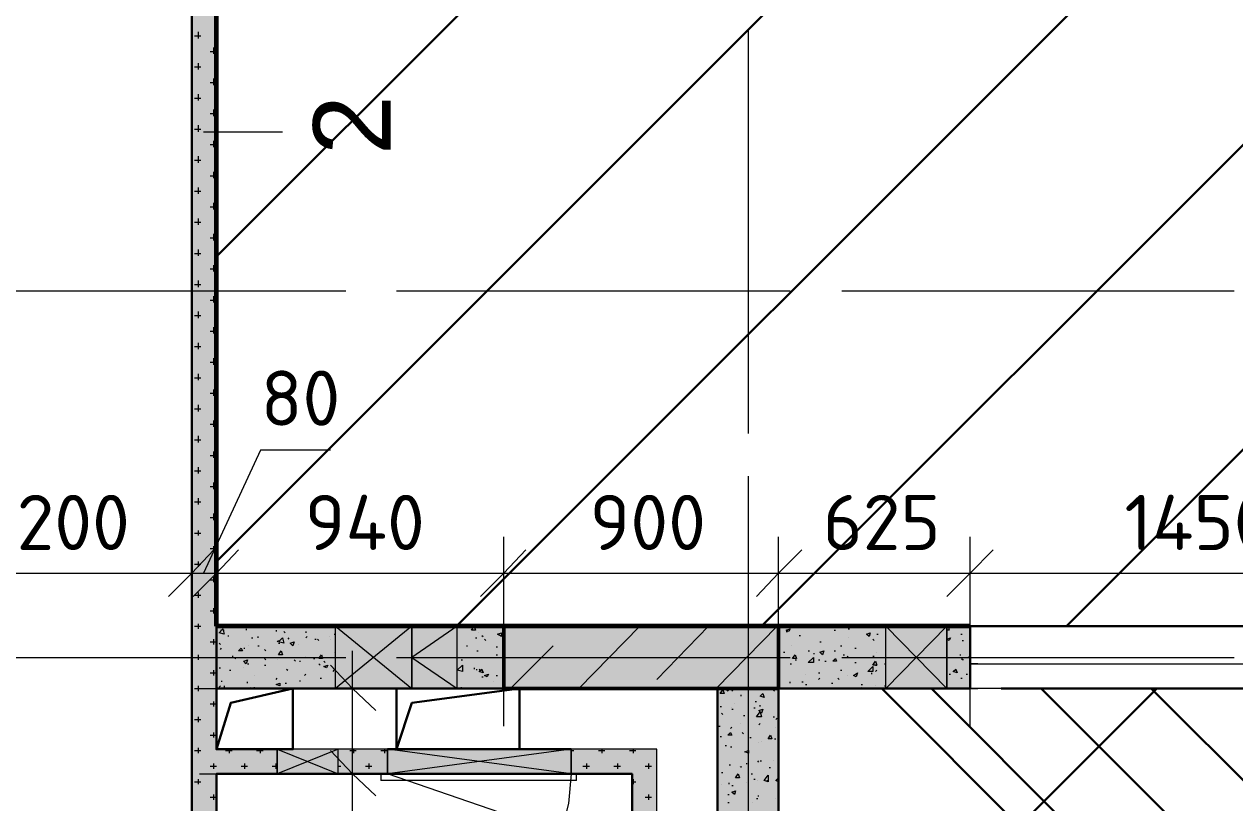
# Model space of a CAD drawing. Header units: millimetres. Extents: x -84737 to 172119, y -43083 to 59399.
# Drawn here: x 109636 to 113594, y 48671 to 51216 of the extents above; entities that cross this region are included whole.
import ezdxf

# ---------------------------------------------------------------- set-up
doc = ezdxf.new("R2010")
doc.units = ezdxf.units.MM
for name, color, linetype, lineweight in [('11) Плинтус ПЛ-2', 70, 'Continuous', 30), ('12) Наливной пол', 150, 'Continuous', 30), ('15) Штукатурка стен СТ-1.1', 161, 'Continuous', 60), ('16) Краска СТ-1.1 стена', 5, 'Continuous', 60), ('19) Краска ПТ-5 потолок', 161, 'Continuous', 30), ('20) Шпакл. баз. фин Стена', 40, 'Continuous', 60), ('22) Шпакл. баз. фин. Потолок', 102, 'Continuous', 30), ('8) Линолеум Л-1.1', 130, 'Continuous', 30)]:
    doc.layers.add(name, color=color, linetype=linetype, lineweight=lineweight)
doc.layers.add('PDF _Геометрия', color=7, linetype='Continuous')
doc.layers.add('PDF _Текст', color=7, linetype='Continuous')
doc.layers.add('PDF _Сплошная заливка', color=7, linetype='Continuous', true_color=0xffffff)
doc.styles.add('PDF GOSTCommon', font='arial.ttf')
doc.styles.add('PDF ISOCPEUR', font='isocpeur.ttf')

msp = doc.modelspace()

# ---------------------------------------------------------------- hatches: boundary and pattern name
at = {"layer": '12) Наливной пол'}
h = msp.add_hatch(dxfattribs=at)
h.set_pattern_fill('ANSI31', color=256, scale=222)
h.paths.add_polyline_path([(110264.8, 49247.7), (110264.8, 51927.2), (108982.2, 51927.2), (108982.2, 53844.8), (117854.7, 53844.8), (117854.7, 49247.7)])
at = {"layer": '19) Краска ПТ-5 потолок'}
h = msp.add_hatch(dxfattribs=at)
h.set_pattern_fill('ANSI34', color=256, scale=80, angle=90)
h.paths.add_polyline_path([(109621.7, 46343.9), (98001.6, 46343.9), (98001.6, 44426.3), (100380.7, 44426.3), (100380.7, 43846.3), (109621.7, 43846.3)])
h.paths.add_polyline_path([(114379.8, 46343.9), (112098.1, 46343.9), (109621.7, 46343.9), (109621.7, 42847.3), (114379.8, 42847.3)])
h.paths.add_polyline_path([(122308.6, 46343.9), (114379.8, 46343.9), (114379.8, 43846.3), (122308.6, 43846.3)])
h.paths.add_polyline_path([(114802.6, 49046.7), (112098.1, 49044.7), (112098.1, 46343.9), (114802.6, 46345.9)])
h.paths.add_polyline_path([(133652.4, 46343.9), (127578.9, 46343.9), (122499.1, 46343.9), (122499.1, 43846.3), (133652.4, 43846.3)])
h.paths.add_polyline_path([(129055.3, 48363.1), (129052, 48363.1), (129052, 49044.7), (127578.9, 49044.7), (127578.9, 46343.9), (129055.3, 46343.9)])
at = {"layer": '22) Шпакл. баз. фин. Потолок'}
h = msp.add_hatch(dxfattribs=at)
h.set_pattern_fill('ANSI37', color=256, scale=333)
h.paths.add_polyline_path([(109621.7, 46343.9), (98001.6, 46343.9), (98001.6, 44426.3), (100380.7, 44426.3), (100380.7, 43846.3), (109621.7, 43846.3)])
h.paths.add_polyline_path([(114379.8, 46343.9), (112098.1, 46343.9), (109621.7, 46343.9), (109621.7, 42847.3), (114379.8, 42847.3)])
h.paths.add_polyline_path([(122308.6, 46343.9), (114379.8, 46343.9), (114379.8, 43846.3), (122308.6, 43846.3)])
h.paths.add_polyline_path([(114802.6, 49046.7), (112098.1, 49044.7), (112098.1, 46343.9), (114802.6, 46345.9)])
h.paths.add_polyline_path([(133652.4, 46343.9), (127578.9, 46343.9), (122499.1, 46343.9), (122499.1, 43846.3), (133652.4, 43846.3)])
h.paths.add_polyline_path([(129055.3, 48363.1), (129052, 48363.1), (129052, 49044.7), (127578.9, 49044.7), (127578.9, 46343.9), (129055.3, 46343.9)])
at = {"layer": '8) Линолеум Л-1.1'}
h = msp.add_hatch(dxfattribs=at)
h.set_pattern_fill('ANSI31', color=256, scale=222)
h.paths.add_polyline_path([(110264.8, 49247.7), (110264.8, 51927.2), (108982.2, 51927.2), (108982.2, 53844.8), (117854.7, 53844.8), (117854.7, 49247.7)])
at = {"layer": 'PDF _Сплошная заливка', "transparency": 33554559}
h = msp.add_hatch(color=256, dxfattribs=at)
h.paths.add_polyline_path([(110654.2, 49044.5), (110654.2, 49247.7), (110264.8, 49247.7), (110264.8, 49044.5)])
h.paths.add_polyline_path([(111052.1, 49247.7), (111052.1, 49044.5), (111204.5, 49044.5), (111204.5, 49247.7)])
h = msp.add_hatch(color=256, dxfattribs=at)
h.paths.add_polyline_path([(112453.3, 49044.5), (112453.3, 49247.7), (112101.9, 49247.7), (112101.9, 49044.5)])
h.paths.add_polyline_path([(114180.4, 49247.7), (114180.4, 49044.5), (117854.7, 49044.5), (117854.7, 49247.7)])
h.paths.add_polyline_path([(112728.4, 49044.5), (112728.4, 49247.7), (112652.2, 49247.7), (112652.2, 49044.5)])
h = msp.add_hatch(color=256, dxfattribs=at)
h.paths.add_polyline_path([(111903, 48070.9), (112101.9, 48070.9), (112101.9, 49044.5), (111903, 49044.5)])
h.paths.add_polyline_path([(112101.9, 47871.9), (111903, 47871.9), (111903, 47245.5), (112101.9, 47245.5)])
h = msp.add_hatch(color=256, dxfattribs=at)
h.paths.add_polyline_path([(110463.7, 48765.1), (110463.7, 48845.6), (110264.8, 48845.6), (110264.8, 48765.1)])
h.paths.add_polyline_path([(111424.6, 48845.6), (111424.6, 48765.1), (111623.6, 48765.1), (111623.6, 48845.6)])
h.paths.add_polyline_path([(110823.5, 48765.1), (110823.5, 48845.6), (110662.7, 48845.6), (110662.7, 48765.1)])
h = msp.add_hatch(color=256, dxfattribs=at)
h.paths.add_polyline_path([(111623.6, 47596.8), (111704, 47596.8), (111704, 48845.6), (111623.6, 48845.6)])
h.paths.add_polyline_path([(111704, 47397.8), (111623.6, 47397.8), (111623.6, 46547), (111704, 46547)])

# ---------------------------------------------------------------- linework, layer by layer
at = {"layer": '11) Плинтус ПЛ-2'}
for points in [[(110264.8, 49247.7), (110264.8, 51927.2), (108982.2, 51927.2), (108982.2, 53844.8), (117854.7, 53844.8), (117854.7, 49247.7)], [(112728.4, 49247.7), (110264.8, 49247.7)], [(111424.6, 46348), (112101.9, 46348), (112101.9, 49044.5), (112728.4, 49044.5)]]:
    msp.add_lwpolyline(points, dxfattribs=at)
at = {"layer": '15) Штукатурка стен СТ-1.1'}
for points in [[(110264.8, 49247.7), (110264.8, 51927.2), (108982.2, 51927.2), (108982.2, 53844.8), (117854.7, 53844.8), (117854.7, 49247.7)], [(112728.4, 49247.7), (110264.8, 49247.7)]]:
    msp.add_lwpolyline(points, dxfattribs=at)
at = {"layer": '16) Краска СТ-1.1 стена'}
for points in [[(110264.8, 49247.7), (110264.8, 51927.2), (108982.2, 51927.2), (108982.2, 53844.8), (117854.7, 53844.8), (117854.7, 49247.7)], [(112728.4, 49247.7), (110264.8, 49247.7)]]:
    msp.add_lwpolyline(points, dxfattribs=at)
at = {"layer": '20) Шпакл. баз. фин Стена'}
for points in [[(110264.8, 49247.7), (110264.8, 51927.2), (108982.2, 51927.2), (108982.2, 53844.8), (117854.7, 53844.8), (117854.7, 49247.7)], [(112728.4, 49247.7), (110264.8, 49247.7)]]:
    msp.add_lwpolyline(points, dxfattribs=at)
at = {"layer": '8) Линолеум Л-1.1'}
msp.add_lwpolyline([(110264.8, 49247.7), (110264.8, 51927.2), (108982.2, 51927.2), (108982.2, 53844.8), (117854.7, 53844.8), (117854.7, 49247.7)], close=True, dxfattribs=at)
at = {"layer": 'PDF _Геометрия', "lineweight": 18}
for points in [[(108982.2, 51846.8), (110184.4, 51846.8), (110184.4, 47474), (109883.8, 47474), (109803.4, 47474), (109803.4, 46547), (109883.8, 46547), (109883.8, 47397.8), (110184.4, 47397.8), (110184.4, 46547), (110264.8, 46547), (110264.8, 48765.1), (110823.5, 48765.1), (110823.5, 48845.6), (110264.8, 48845.6), (110264.8, 51927.2), (110184.4, 51927.2), (108982.2, 51927.2)], [(112753.8, 49124.9), (112728.4, 49124.9), (114180.4, 49124.9), (114155, 49124.9)], [(114155, 49044.5), (114180.4, 49044.5), (112728.4, 49044.5), (112728.4, 49124.9)], [(112728.4, 49044.5), (112753.8, 49044.5)], [(110823.5, 48765.1), (110823.5, 48845.6), (111424.6, 48845.6), (110823.5, 48765.1), (111424.6, 48765.1), (110823.5, 48845.6), (110823.5, 48765.1), (111424.6, 48765.1), (111424.6, 48845.6), (110882.8, 48845.6)], [(111424.6, 48845.6), (111424.6, 48765.1)], [(111441.6, 48744), (110802.4, 48744)]]:
    msp.add_lwpolyline(points, dxfattribs=at)
at = {"layer": 'PDF _Геометрия', "lineweight": 30}
for points in [[(108982.2, 51927.2), (110264.8, 51927.2), (110264.8, 49247.7), (112728.4, 49247.7)], [(109045.7, 46547), (109803.4, 46547), (109803.4, 47474), (110184.4, 47474), (110184.4, 51846.8), (108982.2, 51846.8)], [(110751.6, 49247.7), (111052.1, 49247.7)], [(110264.8, 48845.6), (110311.3, 48997.9), (110514.5, 49044.5)], [(111052.1, 49044.5), (110751.6, 49044.5)], [(110853.2, 48845.6), (110904, 48997.9), (111255.3, 49044.5)], [(112101.9, 49044.5), (112101.9, 48070.9)], [(112830, 49044.5), (114078.8, 49044.5)], [(110823.5, 48845.6), (111424.6, 48845.6)], [(111623.6, 46547), (111623.6, 48765.1), (110264.8, 48765.1), (110264.8, 46547), (110472.2, 46547)], [(111424.6, 48765.1), (110823.5, 48765.1)]]:
    msp.add_lwpolyline(points, dxfattribs=at)
at = {"layer": 'PDF _Геометрия', "lineweight": 9}
for points in [[(110192.8, 51178), (110214, 51178)], [(110205.5, 51169.5), (110205.5, 51190.7)], [(112004.6, 50191.7), (112004.6, 51194.9)], [(110256.3, 51118.7), (110256.3, 51139.9)], [(110243.6, 51127.2), (110264.8, 51127.2)], [(112004.6, 51076.4), (112004.6, 51131.4)], [(110192.8, 51076.4), (110214, 51076.4)], [(110205.5, 51067.9), (110205.5, 51089.1)], [(110243.6, 51025.6), (110264.8, 51025.6)], [(110256.3, 51017.1), (110256.3, 51038.3)], [(110205.5, 50966.3), (110205.5, 50987.5)], [(110192.8, 50974.8), (110214, 50974.8)], [(110243.6, 50924), (110264.8, 50924)], [(110256.3, 50915.5), (110256.3, 50936.7)], [(110192.8, 50873.2), (110214, 50873.2)], [(110205.5, 50864.7), (110205.5, 50885.9)], [(110222.5, 50864.7), (110480.7, 50864.7)], [(112004.6, 49878.4), (112004.6, 50877.4)], [(110243.6, 50822.4), (110264.8, 50822.4)], [(110256.3, 50813.9), (110256.3, 50835.1)], [(110205.5, 50763.1), (110205.5, 50784.3)], [(110192.8, 50771.6), (110214, 50771.6)], [(110243.6, 50720.8), (110264.8, 50720.8)], [(110256.3, 50712.3), (110256.3, 50733.5)], [(110192.8, 50670), (110214, 50670)], [(110205.5, 50661.5), (110205.5, 50682.7)], [(110256.3, 50610.7), (110256.3, 50631.9)], [(110243.6, 50619.2), (110264.8, 50619.2)], [(110192.8, 50568.4), (110214, 50568.4)], [(110205.5, 50559.9), (110205.5, 50581.1)], [(110243.6, 50517.6), (110264.8, 50517.6)], [(110256.3, 50509.1), (110256.3, 50530.3)], [(110192.8, 50466.8), (110214, 50466.8)], [(110205.5, 50458.3), (110205.5, 50479.5)], [(110256.3, 50407.5), (110256.3, 50428.7)], [(110243.6, 50416), (110264.8, 50416)], [(110192.8, 50365.2), (110214, 50365.2)], [(110205.5, 50356.8), (110205.5, 50377.9)], [(109401.2, 50344.1), (110400.2, 50344.1)], [(109689.1, 50344.1), (110688.1, 50344.1)], [(110243.6, 50314.4), (110264.8, 50314.4)], [(110256.3, 50306), (110256.3, 50327.1)], [(110603.4, 50344.1), (110654.2, 50344.1)], [(110853.2, 50344.1), (111856.4, 50344.1)], [(110887, 50344.1), (110942.1, 50344.1)], [(111141, 50344.1), (112140, 50344.1)], [(112055.4, 50344.1), (112106.2, 50344.1)], [(112309.3, 50344.1), (113308.3, 50344.1)], [(112339, 50344.1), (112394, 50344.1)], [(112593, 50344.1), (113592, 50344.1)], [(113507.3, 50344.1), (113562.3, 50344.1)], [(110205.5, 50255.2), (110205.5, 50276.3)], [(110192.8, 50263.6), (110214, 50263.6)], [(110243.6, 50212.8), (110264.8, 50212.8)], [(110256.3, 50204.4), (110256.3, 50225.5)], [(110192.8, 50162), (110214, 50162)], [(110205.5, 50153.6), (110205.5, 50174.7)], [(110243.6, 50111.2), (110264.8, 50111.2)], [(110256.3, 50102.8), (110256.3, 50123.9)], [(110205.5, 50052), (110205.5, 50073.1)], [(110192.8, 50060.4), (110214, 50060.4)], [(110243.6, 50009.6), (110264.8, 50009.6)], [(110256.3, 50001.2), (110256.3, 50022.3)], [(112004.6, 49941.9), (112004.6, 49992.7)], [(110192.8, 49958.8), (110214, 49958.8)], [(110205.5, 49950.4), (110205.5, 49971.5)], [(110184.4, 49920.7), (110184.4, 49421.2), (110184.4, 49302.7)], [(110256.3, 49899.6), (110256.3, 49920.7)], [(110264.8, 49920.7), (110264.8, 49421.2), (111204.5, 49421.2), (112101.9, 49421.2), (112728.4, 49421.2), (114180.4, 49421.2), (117973.2, 49421.2)], [(110205.5, 49848.8), (110205.5, 49870)], [(110243.6, 49908), (110264.8, 49908)], [(110192.8, 49857.3), (110214, 49857.3)], [(110637.3, 49823.4), (110408.7, 49823.4), (110222.5, 49421.2)], [(110243.6, 49806.5), (110264.8, 49806.5)], [(110256.3, 49798), (110256.3, 49819.2)], [(110192.8, 49755.7), (110214, 49755.7)], [(110205.5, 49747.2), (110205.5, 49768.4)], [(110256.3, 49696.4), (110256.3, 49717.6)], [(112004.6, 48739.7), (112004.6, 49738.7)], [(110243.6, 49704.9), (110264.8, 49704.9)], [(112004.6, 49624.4), (112004.6, 49675.2)], [(110192.8, 49654.1), (110214, 49654.1)], [(110205.5, 49645.6), (110205.5, 49666.8)], [(110243.6, 49603.3), (110264.8, 49603.3)], [(110256.3, 49594.8), (110256.3, 49616)], [(110205.5, 49544), (110205.5, 49560.9)], [(110192.8, 49552.5), (110214, 49552.5)], [(111204.5, 48921.7), (111204.5, 49421.2), (111204.5, 49539.8)], [(112101.9, 48921.7), (112101.9, 49421.2), (112101.9, 49539.8)], [(112728.4, 48921.7), (112728.4, 49421.2), (112728.4, 49539.8)], [(110243.6, 49501.7), (110264.8, 49501.7)], [(110256.3, 49493.2), (110256.3, 49510.1)], [(110192.8, 49450.9), (110214, 49450.9)], [(110205.5, 49442.4), (110205.5, 49459.3)], [(108977.9, 49417), (108982.2, 49421.2), (110184.4, 49421.2), (110264.8, 49421.2), (110264.8, 49302.7)], [(110243.6, 49400.1), (110264.8, 49400.1)], [(110256.3, 49391.6), (110256.3, 49408.5)], [(112004.6, 48422.2), (112004.6, 49425.5)], [(110205.5, 49340.8), (110205.5, 49357.8)], [(110192.8, 49349.3), (110214, 49349.3)], [(110243.6, 49298.5), (110264.8, 49298.5)], [(110256.3, 49290), (110256.3, 49307)], [(110192.8, 49247.7), (110214, 49247.7)], [(110205.5, 49239.2), (110205.5, 49256.2)], [(110264.8, 49243.5), (110264.8, 49239.2)], [(110362.1, 49239.2), (110362.1, 49235)], [(110370.6, 49243.5), (110374.8, 49247.7)], [(110595, 49247.7), (110595, 49243.5)], [(110751.6, 49044.5), (111052.1, 49044.5), (111052.1, 49247.7), (110904, 49146.1), (111052.1, 49044.5), (111052.1, 49247.7), (110751.6, 49247.7)], [(111420.4, 49243.5), (111424.6, 49243.5)], [(111450, 49044.5), (111649, 49247.7)], [(111704, 49074.1), (111873.3, 49247.7)], [(111898.7, 49044.5), (112097.7, 49247.7)], [(112144.3, 49243.5), (112148.5, 49247.7)], [(112330.5, 49239.2), (112334.7, 49239.2)], [(112444.8, 49243.5), (112449, 49243.5)], [(112652.2, 49243.5), (112656.5, 49247.7), (112660.7, 49235), (112652.2, 49235)], [(110243.6, 49196.9), (110264.8, 49196.9)], [(110256.3, 49188.4), (110256.3, 49205.4)], [(110277.5, 49235), (110281.7, 49235)], [(110285.9, 49235), (110290.2, 49235)], [(110302.9, 49218.1), (110302.9, 49213.8)], [(110379.1, 49209.6), (110383.3, 49209.6)], [(110400.2, 49213.8), (110400.2, 49209.6)], [(110459.5, 49235), (110459.5, 49230.8)], [(110463.7, 49196.9), (110468, 49201.1)], [(110484.9, 49230.8), (110489.1, 49226.5)], [(110497.6, 49209.6), (110501.8, 49205.4)], [(110556.9, 49230.8), (110556.9, 49226.5)], [(110556.9, 49209.6), (110561.1, 49213.8)], [(110586.5, 49205.4), (110590.7, 49205.4)], [(110595, 49205.4), (110599.2, 49201.1)], [(110633.1, 49213.8), (110633.1, 49213.8)], [(110637.3, 49205.4), (110637.3, 49205.4)], [(110650, 49222.3), (110654.2, 49222.3)], [(111111.4, 49209.6), (111115.6, 49209.6)], [(111119.9, 49226.5), (111119.9, 49226.5)], [(111132.6, 49218.1), (111136.8, 49213.8)], [(111141, 49205.4), (111145.3, 49201.1)], [(112101.9, 49209.6), (112101.9, 49209.6)], [(112127.3, 49230.8), (112131.6, 49230.8)], [(112169.7, 49218.1), (112173.9, 49218.1)], [(112237.4, 49196.9), (112241.6, 49196.9)], [(112283.9, 49235), (112288.2, 49235)], [(112330.5, 49209.6), (112330.5, 49209.6)], [(112410.9, 49205.4), (112415.2, 49201.1)], [(112423.6, 49222.3), (112427.9, 49222.3)], [(112698.8, 49222.3), (112703, 49222.3)], [(112703, 49201.1), (112707.3, 49201.1)], [(110273.2, 49192.7), (110277.5, 49188.4)], [(110277.5, 49171.5), (110281.7, 49175.7)], [(110353.7, 49175.7), (110357.9, 49175.7)], [(110370.6, 49184.2), (110370.6, 49184.2)], [(110400.2, 49184.2), (110404.5, 49184.2)], [(110421.4, 49171.5), (110425.6, 49167.3)], [(110468, 49192.7), (110472.2, 49192.7)], [(110531.5, 49188.4), (110531.5, 49188.4)], [(110650, 49163), (110650, 49163)], [(110709.3, 48646.6), (110709.3, 49167.3)], [(111081.8, 49184.2), (111086, 49184.2)], [(111115.6, 49167.3), (111119.9, 49167.3)], [(111179.1, 49180), (111183.4, 49180)], [(111225.7, 49044.5), (111365.4, 49184.2)], [(112118.9, 49163), (112123.1, 49163)], [(112144.3, 49184.2), (112144.3, 49184.2)], [(112199.3, 49167.3), (112203.5, 49167.3)], [(112216.2, 49158.8), (112220.5, 49158.8)], [(112237.4, 49163), (112241.6, 49163)], [(112283.9, 49167.3), (112288.2, 49167.3)], [(112305.1, 49184.2), (112309.3, 49184.2)], [(112351.7, 49175.7), (112355.9, 49175.7)], [(112423.6, 49163), (112423.6, 49163)], [(109401.2, 49146.1), (110400.2, 49146.1)], [(109689.1, 49146.1), (110688.1, 49146.1)], [(110192.8, 49146.1), (110214, 49146.1)], [(110205.5, 49137.6), (110205.5, 49154.6)], [(110315.6, 49150.3), (110319.8, 49150.3)], [(110324, 49146.1), (110328.3, 49141.9)], [(110366.4, 49124.9), (110370.6, 49124.9)], [(110421.4, 49141.9), (110425.6, 49137.6)], [(110421.4, 49120.7), (110425.6, 49120.7)], [(110463.7, 49137.6), (110463.7, 49137.6)], [(110518.8, 49137.6), (110523, 49133.4)], [(110535.7, 49133.4), (110539.9, 49133.4)], [(110556.9, 49150.3), (110556.9, 49150.3)], [(110582.3, 49141.9), (110586.5, 49141.9)], [(110599.2, 49124.9), (110603.4, 49120.7)], [(110603.4, 49146.1), (110654.2, 49146.1)], [(110616.1, 49133.4), (110620.4, 49129.2)], [(110853.2, 49146.1), (111856.4, 49146.1)], [(110887, 49146.1), (110942.1, 49146.1)], [(111064.8, 49137.6), (111069.1, 49137.6)], [(111141, 49146.1), (112140, 49146.1)], [(111179.1, 49154.6), (111183.4, 49154.6)], [(112055.4, 49146.1), (112106.2, 49146.1)], [(112123.1, 49146.1), (112123.1, 49146.1)], [(112140, 49124.9), (112144.3, 49124.9)], [(112157, 49137.6), (112161.2, 49137.6)], [(112233.2, 49137.6), (112237.4, 49137.6)], [(112254.3, 49133.4), (112258.6, 49133.4)], [(112309.3, 49146.1), (113308.3, 49146.1)], [(112313.6, 49154.6), (112317.8, 49154.6)], [(112326.3, 49146.1), (112330.5, 49150.3)], [(112339, 49146.1), (112394, 49146.1)], [(112351.7, 49129.2), (112355.9, 49129.2)], [(112410.9, 49150.3), (112415.2, 49150.3)], [(112419.4, 49120.7), (112423.6, 49120.7)], [(112449, 49124.9), (112453.3, 49124.9)], [(112593, 49146.1), (113592, 49146.1)], [(112694.6, 49154.6), (112698.8, 49154.6)], [(112707.3, 49137.6), (112703, 49137.6), (112703, 49141.9)], [(112724.2, 49150.3), (112728.4, 49146.1)], [(113507.3, 49146.1), (113562.3, 49146.1)], [(110243.6, 49095.3), (110264.8, 49095.3)], [(110256.3, 49086.8), (110256.3, 49103.8)], [(110273.2, 49112.2), (110277.5, 49112.2)], [(110307.1, 49103.8), (110311.3, 49103.8)], [(110353.7, 49112.2), (110353.7, 49112.2)], [(110387.5, 49086.8), (110387.5, 49086.8)], [(110459.5, 49074.1), (110463.7, 49078.4)], [(110493.4, 49108), (110497.6, 49103.8)], [(110552.6, 49086.8), (110556.9, 49091.1)], [(110603.4, 49078.4), (110607.7, 49078.4)], [(110645.8, 49099.5), (110650, 49103.8)], [(111107.2, 49112.2), (111107.2, 49108)], [(111115.6, 49103.8), (111115.6, 49108)], [(111124.1, 49108), (111128.3, 49103.8)], [(111132.6, 49082.6), (111136.8, 49082.6)], [(111179.1, 49086.8), (111183.4, 49086.8)], [(111204.5, 49108), (111204.5, 49108)], [(112190.8, 49091.1), (112190.8, 49091.1)], [(112233.2, 49095.3), (112237.4, 49095.3)], [(112233.2, 49074.1), (112237.4, 49078.4)], [(112296.6, 49078.4), (112300.9, 49074.1)], [(112305.1, 49103.8), (112309.3, 49103.8)], [(112326.3, 49086.8), (112326.3, 49086.8)], [(112406.7, 49095.3), (112406.7, 49091.1)], [(112419.4, 49099.5), (112423.6, 49103.8)], [(112660.7, 49091.1), (112664.9, 49091.1)], [(112698.8, 49078.4), (112703, 49078.4)], [(112715.7, 49091.1), (112720, 49091.1)], [(110192.8, 49044.5), (110214, 49044.5)], [(110205.5, 49036), (110205.5, 49053)], [(110209.8, 49044.5), (110709.3, 49044.5), (110832, 49044.5)], [(110273.2, 49048.7), (110277.5, 49053)], [(110281.7, 49069.9), (110281.7, 49065.7)], [(110290.2, 49053), (110290.2, 49048.7)], [(110366.4, 49061.4), (110366.4, 49065.7)], [(110374.8, 49048.7), (110374.8, 49048.7)], [(110387.5, 49048.7), (110387.5, 49044.5)], [(110489.1, 49061.4), (110493.4, 49061.4)], [(110535.7, 49069.9), (110539.9, 49069.9)], [(111064.8, 49048.7), (111064.8, 49044.5)], [(111170.7, 49065.7), (111170.7, 49065.7)], [(111941.1, 49044.5), (111936.8, 49036), (111928.4, 49044.5), (111932.6, 49044.5)], [(111949.5, 49036), (111953.8, 49040.3)], [(112085, 49040.3), (112089.2, 49036)], [(112140, 49061.4), (112140, 49065.7)], [(112178.1, 49065.7), (112182.4, 49065.7)], [(112190.8, 49057.2), (112195.1, 49057.2)], [(112275.5, 49061.4), (112279.7, 49061.4)], [(112372.8, 49057.2), (112377.1, 49057.2)], [(112372.8, 49048.7), (112372.8, 49048.7)], [(112419.4, 49053), (112419.4, 49053)], [(112449, 49053), (112453.3, 49053)], [(110256.3, 48985.2), (110256.3, 49002.2)], [(111979.2, 49023.3), (111979.2, 49019.1)], [(112025.7, 49002.2), (112030, 49002.2)], [(110243.6, 48993.7), (110264.8, 48993.7)], [(111911.4, 48985.2), (111915.7, 48985.2)], [(111915.7, 48964.1), (111919.9, 48959.8)], [(111949.5, 48981), (111949.5, 48981)], [(111949.5, 48976.8), (111953.8, 48976.8)], [(111958, 48993.7), (111958, 48993.7)], [(112021.5, 48981), (112025.7, 48981)], [(112042.7, 48985.2), (112042.7, 48989.5)], [(112046.9, 48976.8), (112046.9, 48976.8)], [(110192.8, 48942.9), (110214, 48942.9)], [(110205.5, 48934.4), (110205.5, 48951.4)], [(111907.2, 48921.7), (111911.4, 48921.7)], [(111979.2, 48930.2), (111979.2, 48930.2)], [(111987.6, 48955.6), (111991.9, 48955.6)], [(112038.4, 48926), (112042.7, 48930.2)], [(112085, 48951.4), (112089.2, 48951.4)], [(112093.5, 48942.9), (112097.7, 48947.1)], [(110243.6, 48892.1), (110264.8, 48892.1)], [(110256.3, 48883.6), (110256.3, 48900.6)], [(110709.3, 48299.5), (110709.3, 48638.1), (110709.3, 48904.8)], [(111911.4, 48887.9), (111915.7, 48887.9)], [(111945.3, 48913.3), (111949.5, 48917.5)], [(111983.4, 48900.6), (111987.6, 48896.3)], [(112008.8, 48883.6), (112013, 48883.6)], [(112093.5, 48917.5), (112093.5, 48917.5)], [(110192.8, 48841.3), (110214, 48841.3)], [(110205.5, 48832.9), (110205.5, 48849.8)], [(110294.4, 48841.3), (110315.6, 48841.3)], [(110307.1, 48832.9), (110307.1, 48845.6)], [(110396, 48841.3), (110417.2, 48841.3)], [(110408.7, 48832.9), (110408.7, 48845.6)], [(110700.8, 48841.3), (110722, 48841.3)], [(110713.5, 48832.9), (110713.5, 48845.6)], [(110802.4, 48841.3), (110823.5, 48841.3)], [(110815.1, 48832.9), (110815.1, 48845.6)], [(111424.6, 48841.3), (111433.1, 48841.3)], [(111513.5, 48841.3), (111534.7, 48841.3)], [(111526.2, 48832.9), (111526.2, 48845.6)], [(111615.1, 48841.3), (111623.6, 48841.3), (111636.3, 48841.3)], [(111627.8, 48832.9), (111627.8, 48845.6)], [(111928.4, 48858.3), (111932.6, 48858.3)], [(111945.3, 48854), (111949.5, 48854)], [(112038.4, 48866.7), (112038.4, 48866.7)], [(112046.9, 48870.9), (112046.9, 48870.9)], [(112089.2, 48879.4), (112093.5, 48879.4)], [(112034.2, 48803.2), (112038.4, 48807.5)], [(112042.7, 48807.5), (112046.9, 48807.5)], [(112085, 48807.5), (112085, 48807.5)], [(110209.8, 48765.1), (110709.3, 48765.1), (110832, 48765.1)], [(110243.6, 48790.5), (110264.8, 48790.5)], [(110256.3, 48782.1), (110256.3, 48799)], [(110264.8, 48790.5), (110264.8, 48790.5)], [(110345.2, 48790.5), (110366.4, 48790.5)], [(110357.9, 48782.1), (110357.9, 48799)], [(110446.8, 48790.5), (110463.7, 48790.5)], [(110459.5, 48782.1), (110459.5, 48799)], [(110662.7, 48790.5), (110671.2, 48790.5)], [(110751.6, 48790.5), (110772.7, 48790.5)], [(110764.3, 48782.1), (110764.3, 48799)], [(111441.6, 48744), (111441.6, 48765.1), (111424.6, 48765.1), (111416.2, 48667.8), (111390.8, 48570.4), (110823.5, 48765.1), (110802.4, 48765.1), (110802.4, 48744)], [(111462.7, 48790.5), (111483.9, 48790.5)], [(111475.4, 48782.1), (111475.4, 48799)], [(111564.3, 48790.5), (111585.5, 48790.5)], [(111577, 48782.1), (111577, 48799)], [(111665.9, 48790.5), (111687.1, 48790.5)], [(111678.6, 48782.1), (111678.6, 48799)], [(111915.7, 48769.4), (111919.9, 48769.4)], [(111941.1, 48794.8), (111945.3, 48794.8)], [(111974.9, 48790.5), (111974.9, 48790.5)], [(111979.2, 48790.5), (111979.2, 48786.3)], [(111996.1, 48799), (112000.3, 48799)], [(112013, 48765.1), (112017.3, 48765.1)], [(112072.3, 48786.3), (112076.5, 48786.3)], [(112101.9, 48765.1), (112101.9, 48765.1)], [(112101.9, 48765.1), (112101.9, 48765.1)], [(110192.8, 48739.7), (110214, 48739.7)], [(110205.5, 48731.3), (110205.5, 48748.2)], [(111623.6, 48739.7), (111636.3, 48739.7)], [(111627.8, 48731.3), (111627.8, 48748.2)], [(111915.7, 48731.3), (111915.7, 48731.3)], [(111941.1, 48731.3), (111941.1, 48735.5)], [(111949.5, 48727), (111953.8, 48727)], [(111996.1, 48735.5), (111996.1, 48735.5)], [(112021.5, 48748.2), (112025.7, 48748.2)], [(112034.2, 48744), (112034.2, 48744)], [(112063.8, 48744), (112068.1, 48744)], [(112101.9, 48739.7), (112093.5, 48744), (112101.9, 48752.4), (112101.9, 48748.2)], [(110243.6, 48688.9), (110264.8, 48688.9)], [(110256.3, 48680.5), (110256.3, 48697.4)], [(111665.9, 48688.9), (111687.1, 48688.9)], [(111678.6, 48680.5), (111678.6, 48697.4)], [(111936.8, 48697.4), (111941.1, 48697.4)], [(112030, 48684.7), (112034.2, 48684.7)], [(112034.2, 48693.2), (112038.4, 48693.2)], [(112093.5, 48684.7), (112093.5, 48684.7)], [(111936.8, 48672), (111941.1, 48672)], [(112017.3, 48672), (112017.3, 48672)]]:
    msp.add_lwpolyline(points, dxfattribs=at)
at = {"layer": 'PDF _Геометрия', "lineweight": 20}
for points in [[(110256.3, 49497.4), (110184.4, 49421.2), (110108.2, 49345.1)], [(110336.7, 49497.4), (110264.8, 49421.2), (110188.6, 49345.1)], [(111276.5, 49497.4), (111204.5, 49421.2), (111128.3, 49345.1)], [(112178.1, 49497.4), (112101.9, 49421.2), (112030, 49345.1)], [(112804.6, 49497.4), (112728.4, 49421.2), (112652.2, 49345.1)], [(110637.3, 49120.7), (110709.3, 49044.5), (110785.4, 48972.5)], [(110637.3, 48841.3), (110709.3, 48765.1), (110785.4, 48693.2)]]:
    msp.add_lwpolyline(points, dxfattribs=at)
at = {"layer": 'PDF _Геометрия', "lineweight": 30}
for points in [[(111204.5, 49247.7), (110264.8, 49247.7), (110264.8, 49044.5), (111204.5, 49044.5)], [(112101.9, 49044.5), (112728.4, 49044.5), (112728.4, 49247.7), (112101.9, 49247.7)], [(110514.5, 49044.5), (110264.8, 49044.5), (110264.8, 48845.6), (110514.5, 48845.6)], [(111255.3, 49044.5), (110853.2, 49044.5), (110853.2, 48845.6), (111255.3, 48845.6)], [(112101.9, 47245.5), (112101.9, 49044.5), (111903, 49044.5), (111903, 47245.5)]]:
    msp.add_lwpolyline(points, close=True, dxfattribs=at)
at = {"layer": 'PDF _Геометрия', "lineweight": 9}
for points in [[(110290.2, 49222.3), (110273.2, 49226.5), (110285.9, 49239.2)], [(110904, 49044.5), (110904, 49247.7), (110654.2, 49044.5), (110654.2, 49247.7)], [(110904, 49247.7), (110904, 49044.5), (110654.2, 49044.5), (110654.2, 49247.7)], [(111107.2, 49247.7), (111111.4, 49235), (111098.7, 49235)], [(112140, 49239.2), (112135.8, 49230.8), (112127.3, 49235)], [(112652.2, 49044.5), (112652.2, 49247.7), (112453.3, 49044.5), (112453.3, 49247.7)], [(112652.2, 49247.7), (112652.2, 49044.5), (112453.3, 49044.5), (112453.3, 49247.7)], [(110484.9, 49192.7), (110468, 49196.9), (110480.7, 49209.6)], [(110518.8, 49196.9), (110514.5, 49184.2), (110506.1, 49192.7)], [(111196.1, 49226.5), (111196.1, 49213.8), (111183.4, 49222.3)], [(112402.5, 49226.5), (112398.2, 49213.8), (112389.8, 49222.3)], [(112664.9, 49209.6), (112660.7, 49201.1), (112652.2, 49205.4)], [(110345.2, 49175.7), (110349.4, 49167.3), (110336.7, 49167.3)], [(110476.4, 49167.3), (110480.7, 49154.6), (110468, 49154.6)], [(112250.1, 49167.3), (112245.9, 49154.6), (112237.4, 49163)], [(110366.4, 49137.6), (110362.1, 49124.9), (110353.7, 49133.4)], [(110607.7, 49154.6), (110611.9, 49141.9), (110599.2, 49141.9)], [(110628.8, 49120.7), (110624.6, 49112.2), (110616.1, 49116.5)], [(111069.1, 49099.5), (111052.1, 49103.8), (111069.1, 49120.7)], [(112157, 49154.6), (112161.2, 49141.9), (112148.5, 49141.9)], [(112216.2, 49129.2), (112199.3, 49129.2), (112216.2, 49146.1)], [(112288.2, 49141.9), (112292.4, 49133.4), (112279.7, 49133.4)], [(112419.4, 49133.4), (112423.6, 49120.7), (112410.9, 49120.7)], [(111132.6, 49108), (111136.8, 49095.3), (111124.1, 49099.5)], [(111153.7, 49091.1), (111149.5, 49082.6), (111141, 49086.8)], [(112360.1, 49095.3), (112355.9, 49082.6), (112347.4, 49086.8)], [(112410.9, 49099.5), (112394, 49099.5), (112410.9, 49116.5)], [(112681.9, 49108), (112686.1, 49095.3), (112673.4, 49099.5)], [(110472.2, 49061.4), (110472.2, 49053), (110459.5, 49057.2)], [(111919.9, 49040.3), (111924.1, 49027.6), (111911.4, 49027.6)], [(112051.1, 49027.6), (112055.4, 49014.9), (112042.7, 49019.1)], [(112046.9, 48951.4), (112030, 48951.4), (112042.7, 48968.3)], [(112051.1, 48976.8), (112046.9, 48964.1), (112038.4, 48972.5)], [(111945.3, 48900.6), (111949.5, 48892.1), (111936.8, 48892.1)], [(112076.5, 48892.1), (112080.8, 48879.4), (112068.1, 48879.4)], [(110463.7, 48765.1), (110463.7, 48845.6), (110662.7, 48765.1), (110662.7, 48845.6)], [(110662.7, 48845.6), (110463.7, 48845.6), (110463.7, 48765.1), (110662.7, 48765.1)], [(112004.6, 48841.3), (112004.6, 48832.9), (111991.9, 48837.1)], [(111970.7, 48765.1), (111974.9, 48752.4), (111962.2, 48752.4)], [(112068.1, 48739.7), (112055.4, 48744), (112068.1, 48760.9)], [(111962.2, 48710.1), (111958, 48697.4), (111949.5, 48705.9)]]:
    msp.add_lwpolyline(points, close=True, dxfattribs=at)
at = {"layer": 'PDF _Геометрия', "lineweight": 50}
msp.add_lwpolyline([(112101.9, 49247.7), (111204.5, 49247.7), (111204.5, 49044.5), (112101.9, 49044.5)], close=True, dxfattribs=at)
at = {"layer": 'PDF _Геометрия', "color": 253, "lineweight": 30, "true_color": 0xaaaaaa}
for points in [[(110264.8, 49044.5), (110514.5, 49044.5), (110514.5, 48845.6), (110264.8, 48845.6)], [(110853.2, 49044.5), (111255.3, 49044.5), (111255.3, 48845.6), (110853.2, 48845.6)]]:
    msp.add_lwpolyline(points, close=True, dxfattribs=at)
at = {"layer": 'PDF _Геометрия', "lineweight": 18}
msp.add_lwpolyline([(111623.6, 48845.6), (111424.6, 48845.6), (111424.6, 48765.1), (111623.6, 48765.1), (111623.6, 46547), (111704, 46547), (111704, 48845.6)], close=True, dxfattribs=at)
at = {"layer": 'PDF _Сплошная заливка', "lineweight": 5, "transparency": 33554559}
for points in [[(110184.4, 51927.2), (110184.4, 46547), (110264.8, 51927.2), (110264.8, 46547)], [(111204.5, 49247.7), (111204.5, 49044.5), (112101.9, 49247.7), (112101.9, 49044.5)]]:
    msp.add_solid(points, dxfattribs=at)
at = {"layer": 'PDF _Сплошная заливка', "color": 8, "lineweight": 5, "true_color": 0x808080, "transparency": 33554559}
for points in [[(110654.2, 49247.7), (110654.2, 49044.5), (110904, 49247.7), (110904, 49044.5)], [(110904, 49247.7), (110904, 49044.5), (111052.1, 49247.7), (111052.1, 49044.5)], [(112453.3, 49247.7), (112453.3, 49044.5), (112652.2, 49247.7), (112652.2, 49044.5)], [(110463.7, 48845.6), (110463.7, 48765.1), (110662.7, 48845.6), (110662.7, 48765.1)], [(110823.5, 48845.6), (110823.5, 48765.1), (111424.6, 48845.6), (111424.6, 48765.1)]]:
    msp.add_solid(points, dxfattribs=at)

# ---------------------------------------------------------------- texts
at = {"layer": 'PDF _Текст', "insert": (110707.5, 50788.2), "char_height": 252.5, "attachment_point": 4, "rotation": 90, "style": 'PDF GOSTCommon'}
msp.add_mtext('2', dxfattribs=at)
at = {"layer": 'PDF _Текст', "char_height": 180.46, "attachment_point": 4, "style": 'PDF ISOCPEUR'}
for s, insert in [('80', (110409.7, 49993.6)), ('1200', (109520.8, 49587.2)), ('940', (110553.7, 49587.2)), ('900', (111485, 49587.2)), ('625', (112247, 49587.2)), ('1450', (113233.3, 49587.2))]:
    msp.add_mtext(s, dxfattribs=dict(at, insert=insert))

doc.saveas('drawing.dxf')
